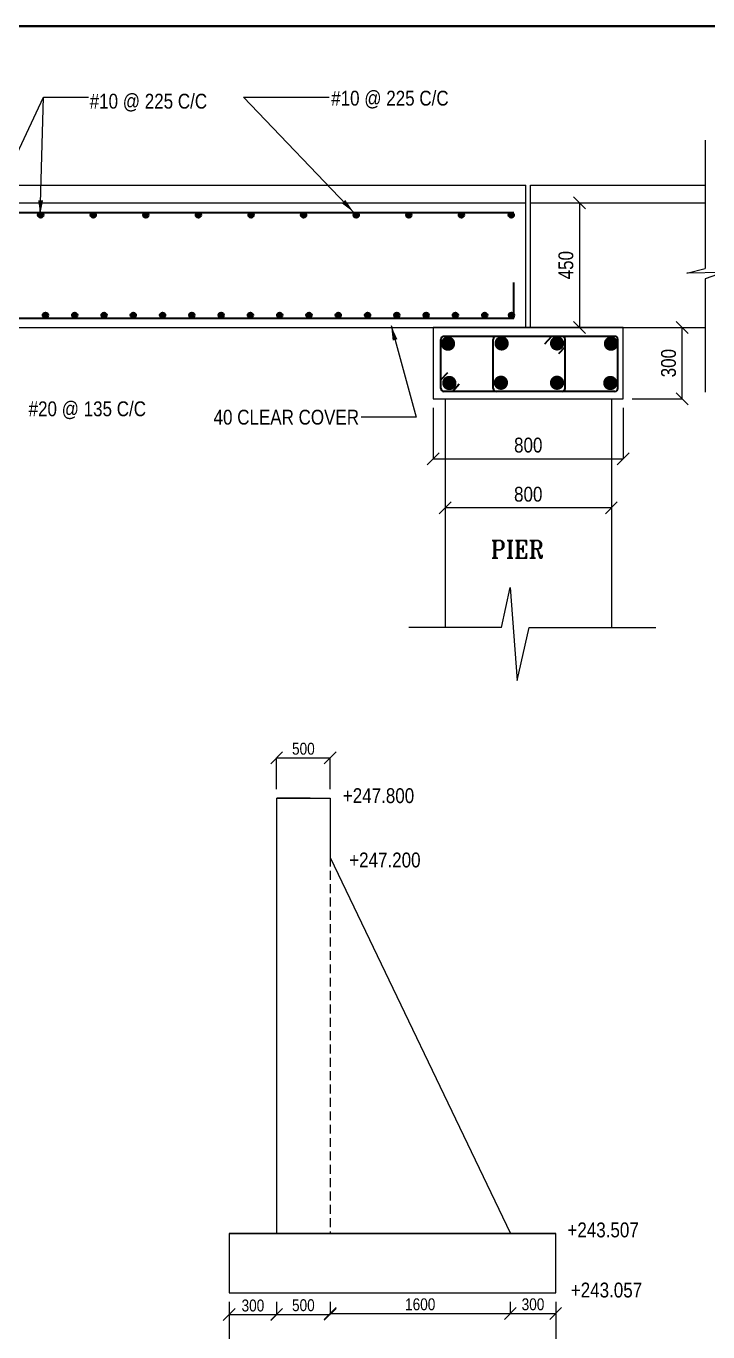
# Model space of a CAD drawing. Header units: millimetres. Extents: x 909709 to 971015, y -310804 to -265208.
# Drawn here: x 939047 to 950531, y -287199 to -265208 of the extents above; entities that cross this region are included whole.
import ezdxf

# ---------------------------------------------------------------- set-up
doc = ezdxf.new("R2010")
doc.units = ezdxf.units.MM
doc.header["$LTSCALE"] = 300
doc.header["$MEASUREMENT"] = 0
doc.linetypes.add('DASHED', pattern=[0.75, 0.5, -0.25])
for name, color, linetype, lineweight in [('DWG TEXT', 3, 'Continuous', 25), ('elevations', 7, 'Continuous', 25), ('MAIN', 7, 'Continuous', 25)]:
    doc.layers.add(name, color=color, linetype=linetype, lineweight=lineweight)
doc.layers.add('steel', color=7, linetype='Continuous')
doc.styles.add('ARIAL NARROW', font='ARIALN.TTF', dxfattribs={"height": 250})
doc.styles.add('arn', font='ARIALN.TTF')
doc.styles.add('ROMANT', font='romant')
doc.styles.get("Standard").update_dxf_attribs({"font": 'ARIALN.TTF', "height": 200})
doc.dimstyles.new('ISO-25', dxfattribs={"dimtxt": 200, "dimasz": 200, "dimexe": 1.25, "dimexo": 150, "dimgap": 50, "dimtad": 1, "dimdec": 1, "dimdsep": 46, "dimtxsty": 'Standard', "dimblk": 'OBLIQUE', "dimcen": 2.5, "dimdle": 1.25, "dimclrt": 256, "dimadec": 0, "dimazin": 0, "dimtfac": 1, "dimtdec": 1, "dimtmove": 0, "dimatfit": 3, "dimfxl": 1, "dimlwd": 15, "dimlwe": 13, "dimarcsym": 0})
doc.dimstyles.new('REIN FORCE 2', dxfattribs={"dimtxt": 250, "dimasz": 200, "dimexe": 1.25, "dimexo": 150, "dimgap": 100, "dimtad": 1, "dimdec": 1, "dimlfac": 0.5, "dimdsep": 46, "dimtxsty": 'ARIAL NARROW', "dimblk": 'OBLIQUE', "dimcen": 2.5, "dimdle": 1.25, "dimadec": 0, "dimazin": 0, "dimtfac": 1, "dimtdec": 1, "dimtmove": 0, "dimatfit": 3, "dimfxl": 1, "dimlwd": 15, "dimlwe": 13, "dimarcsym": 0})
doc.dimstyles.new('STANDARD$7', dxfattribs={"dimtxt": 2, "dimasz": 2, "dimexe": 1.25, "dimexo": 0.625, "dimtad": 1, "dimdec": 0, "dimlfac": 0.5, "dimdsep": 46, "dimtxsty": 'ARIAL NARROW', "dimcen": 2.5, "dimdle": 0.1, "dimse1": 1, "dimse2": 1, "dimadec": 0, "dimazin": 0, "dimtfac": 1, "dimtdec": 0, "dimtmove": 0, "dimatfit": 3, "dimfxl": 1, "dimtolj": 1, "dimtzin": 0, "dimarcsym": 0})

# ---------------------------------------------------------------- blocks, each defined once
blk = doc.blocks.new('_Oblique')
at = {"color": 0, "linetype": 'ByBlock', "lineweight": -2}
blk.add_line((-0.5, -0.5), (0.5, 0.5), dxfattribs=at)
blk = doc.blocks.new('*D43')
at = {"layer": 'Defpoints', "color": 0, "linetype": 'ByBlock', "transparency": 16777216}
for p in [(948387, -268184), (948367, -270284), (948387, -270284)]:
    blk.add_point(p, dxfattribs=at)
at = {"layer": 'MAIN', "color": 0, "linetype": 'ByBlock', "lineweight": 13, "transparency": 16777216}
for p, q in [((948237, -268184), (948366, -268184)), ((948237, -270284), (948366, -270284))]:
    blk.add_line(p, q, dxfattribs=at)
at = {"layer": 'MAIN', "color": 0, "linetype": 'Continuous', "lineweight": 15, "transparency": 16777216}
blk.add_line((948367, -268183), (948367, -270286), dxfattribs=at)
at = {"layer": 'MAIN', "color": 0, "linetype": 'ByBlock', "lineweight": 15, "transparency": 16777216, "xscale": 200, "yscale": 200, "zscale": 200}
for p, rotation in [((948367, -268184), 90), ((948367, -270284), 270)]:
    blk.add_blockref('_Oblique', p, dxfattribs=dict(at, rotation=rotation))
at = {"layer": 'MAIN', "color": 0, "linetype": 'ByBlock', "transparency": 16777216, "insert": (948140, -269234), "char_height": 250, "attachment_point": 5, "rotation": 90, "style": 'ARIAL NARROW'}
blk.add_mtext('450', dxfattribs=at)
blk = doc.blocks.new('*D61')
at = {"layer": 'Defpoints', "color": 0, "linetype": 'ByBlock', "transparency": 16777216}
for p in [(945905, -271484), (949105, -271484), (949105, -272494)]:
    blk.add_point(p, dxfattribs=at)
at = {"layer": 'MAIN', "color": 0, "linetype": 'ByBlock', "lineweight": 13, "transparency": 16777216}
for p, q in [((945905, -271634), (945905, -272495)), ((949105, -271634), (949105, -272495))]:
    blk.add_line(p, q, dxfattribs=at)
at = {"layer": 'MAIN', "color": 0, "linetype": 'Continuous', "lineweight": 15, "transparency": 16777216}
blk.add_line((945904, -272494), (949106, -272494), dxfattribs=at)
at = {"layer": 'MAIN', "color": 0, "linetype": 'ByBlock', "lineweight": 15, "transparency": 16777216, "xscale": 200, "yscale": 200, "zscale": 200, "rotation": 180}
blk.add_blockref('_Oblique', (945905, -272494), dxfattribs=at)
at = {"layer": 'MAIN', "color": 0, "linetype": 'ByBlock', "lineweight": 15, "transparency": 16777216, "xscale": 200, "yscale": 200, "zscale": 200}
blk.add_blockref('_Oblique', (949105, -272494), dxfattribs=at)
at = {"layer": 'MAIN', "color": 0, "linetype": 'ByBlock', "transparency": 16777216, "insert": (947505, -272266), "char_height": 250, "attachment_point": 5, "style": 'ARIAL NARROW'}
blk.add_mtext('800', dxfattribs=at)
blk = doc.blocks.new('*D62')
at = {"layer": 'Defpoints', "color": 0, "linetype": 'ByBlock', "transparency": 16777216}
for p in [(949105, -270284), (950096, -270284), (949105, -271484)]:
    blk.add_point(p, dxfattribs=at)
at = {"layer": 'MAIN', "color": 0, "linetype": 'ByBlock', "lineweight": 13, "transparency": 16777216}
for p, q in [((949255, -270284), (950097, -270284)), ((949255, -271484), (950097, -271484))]:
    blk.add_line(p, q, dxfattribs=at)
at = {"layer": 'MAIN', "color": 0, "linetype": 'Continuous', "lineweight": 15, "transparency": 16777216}
blk.add_line((950096, -271486), (950096, -270283), dxfattribs=at)
at = {"layer": 'MAIN', "color": 0, "linetype": 'ByBlock', "lineweight": 15, "transparency": 16777216, "xscale": 200, "yscale": 200, "zscale": 200}
for p, rotation in [((950096, -270284), 90), ((950096, -271484), 270)]:
    blk.add_blockref('_Oblique', p, dxfattribs=dict(at, rotation=rotation))
at = {"layer": 'MAIN', "color": 0, "linetype": 'ByBlock', "transparency": 16777216, "insert": (949869, -270884), "char_height": 250, "attachment_point": 5, "rotation": 90, "style": 'ARIAL NARROW'}
blk.add_mtext('300', dxfattribs=at)
blk = doc.blocks.new('*D65')
at = {"layer": 'Defpoints', "color": 0, "linetype": 'ByBlock', "transparency": 16777216}
for p in [(946105, -273034), (948905, -273034), (946105, -273321)]:
    blk.add_point(p, dxfattribs=at)
at = {"layer": 'MAIN', "color": 0, "linetype": 'Continuous', "lineweight": 15, "transparency": 16777216}
blk.add_line((948906, -273321), (946104, -273321), dxfattribs=at)
at = {"layer": 'MAIN', "color": 0, "linetype": 'ByBlock', "lineweight": 13, "transparency": 16777216}
for p, q in [((946105, -273184), (946105, -273322)), ((948905, -273184), (948905, -273322))]:
    blk.add_line(p, q, dxfattribs=at)
at = {"layer": 'MAIN', "color": 0, "linetype": 'ByBlock', "lineweight": 15, "transparency": 16777216, "xscale": 200, "yscale": 200, "zscale": 200, "rotation": 180}
blk.add_blockref('_Oblique', (946105, -273321), dxfattribs=at)
at = {"layer": 'MAIN', "color": 0, "linetype": 'ByBlock', "lineweight": 15, "transparency": 16777216, "xscale": 200, "yscale": 200, "zscale": 200}
blk.add_blockref('_Oblique', (948905, -273321), dxfattribs=at)
at = {"layer": 'MAIN', "color": 0, "linetype": 'ByBlock', "transparency": 16777216, "insert": (947505, -273093), "char_height": 250, "attachment_point": 5, "style": 'ARIAL NARROW'}
blk.add_mtext('800', dxfattribs=at)
blk = doc.blocks.new('*D94')
at = {"layer": 'Defpoints', "color": 0, "linetype": 'ByBlock', "transparency": 16777216}
for p in [(944167, -277531), (943267, -278210), (944167, -278210)]:
    blk.add_point(p, dxfattribs=at)
at = {"layer": 'DWG TEXT', "color": 0, "linetype": 'Continuous', "lineweight": 15, "transparency": 16777216}
blk.add_line((943266, -277531), (944169, -277531), dxfattribs=at)
at = {"layer": 'DWG TEXT', "color": 0, "linetype": 'ByBlock', "lineweight": 13, "transparency": 16777216}
for p, q in [((943267, -278060), (943267, -277530)), ((944167, -278060), (944167, -277530))]:
    blk.add_line(p, q, dxfattribs=at)
at = {"layer": 'DWG TEXT', "color": 0, "linetype": 'ByBlock', "lineweight": 15, "transparency": 16777216, "xscale": 200, "yscale": 200, "zscale": 200, "rotation": 180}
blk.add_blockref('_Oblique', (943267, -277531), dxfattribs=at)
at = {"layer": 'DWG TEXT', "color": 0, "linetype": 'ByBlock', "lineweight": 15, "transparency": 16777216, "xscale": 200, "yscale": 200, "zscale": 200}
blk.add_blockref('_Oblique', (944167, -277531), dxfattribs=at)
at = {"layer": 'DWG TEXT', "linetype": 'ByBlock', "transparency": 16777216, "insert": (943717, -277379), "char_height": 200, "attachment_point": 5}
blk.add_mtext('500', dxfattribs=at)
blk = doc.blocks.new('*D95')
at = {"layer": 'Defpoints', "color": 0, "linetype": 'ByBlock', "transparency": 16777216}
for p in [(942467, -286543), (947967, -286543), (947967, -287901)]:
    blk.add_point(p, dxfattribs=at)
at = {"layer": 'DWG TEXT', "color": 0, "linetype": 'ByBlock', "lineweight": 13, "transparency": 16777216}
for p, q in [((942467, -286693), (942467, -287902)), ((947967, -286693), (947967, -287902))]:
    blk.add_line(p, q, dxfattribs=at)
at = {"layer": 'DWG TEXT', "color": 0, "linetype": 'Continuous', "lineweight": 15, "transparency": 16777216}
blk.add_line((942466, -287901), (947969, -287901), dxfattribs=at)
at = {"layer": 'DWG TEXT', "color": 0, "linetype": 'ByBlock', "lineweight": 15, "transparency": 16777216, "xscale": 200, "yscale": 200, "zscale": 200, "rotation": 180}
blk.add_blockref('_Oblique', (942467, -287901), dxfattribs=at)
at = {"layer": 'DWG TEXT', "color": 0, "linetype": 'ByBlock', "lineweight": 15, "transparency": 16777216, "xscale": 200, "yscale": 200, "zscale": 200}
blk.add_blockref('_Oblique', (947967, -287901), dxfattribs=at)
at = {"layer": 'DWG TEXT', "linetype": 'ByBlock', "transparency": 16777216, "insert": (945217, -287749), "char_height": 200, "attachment_point": 5}
blk.add_mtext('2700', dxfattribs=at)
blk = doc.blocks.new('*D96')
at = {"layer": 'Defpoints', "color": 0, "linetype": 'ByBlock', "transparency": 16777216}
for p in [(942467, -286543), (943267, -286543), (943267, -286908)]:
    blk.add_point(p, dxfattribs=at)
at = {"layer": 'DWG TEXT', "color": 0, "linetype": 'ByBlock', "lineweight": 13, "transparency": 16777216}
for p, q in [((942467, -286693), (942467, -286910)), ((943267, -286693), (943267, -286910))]:
    blk.add_line(p, q, dxfattribs=at)
at = {"layer": 'DWG TEXT', "color": 0, "linetype": 'Continuous', "lineweight": 15, "transparency": 16777216}
blk.add_line((942466, -286908), (943269, -286908), dxfattribs=at)
at = {"layer": 'DWG TEXT', "color": 0, "linetype": 'ByBlock', "lineweight": 15, "transparency": 16777216, "xscale": 200, "yscale": 200, "zscale": 200, "rotation": 180}
blk.add_blockref('_Oblique', (942467, -286908), dxfattribs=at)
at = {"layer": 'DWG TEXT', "color": 0, "linetype": 'ByBlock', "lineweight": 15, "transparency": 16777216, "xscale": 200, "yscale": 200, "zscale": 200}
blk.add_blockref('_Oblique', (943267, -286908), dxfattribs=at)
at = {"layer": 'DWG TEXT', "linetype": 'ByBlock', "transparency": 16777216, "insert": (942867, -286756), "char_height": 200, "attachment_point": 5}
blk.add_mtext('300', dxfattribs=at)
blk = doc.blocks.new('*D97')
at = {"layer": 'Defpoints', "color": 0, "linetype": 'ByBlock', "transparency": 16777216}
for p in [(947203, -286543), (947967, -286543), (947967, -286888)]:
    blk.add_point(p, dxfattribs=at)
at = {"layer": 'DWG TEXT', "color": 0, "linetype": 'ByBlock', "lineweight": 13, "transparency": 16777216}
for p, q in [((947203, -286693), (947203, -286889)), ((947967, -286693), (947967, -286889))]:
    blk.add_line(p, q, dxfattribs=at)
at = {"layer": 'DWG TEXT', "color": 0, "linetype": 'Continuous', "lineweight": 15, "transparency": 16777216}
blk.add_line((947202, -286888), (947969, -286888), dxfattribs=at)
at = {"layer": 'DWG TEXT', "color": 0, "linetype": 'ByBlock', "lineweight": 15, "transparency": 16777216, "xscale": 200, "yscale": 200, "zscale": 200, "rotation": 180}
blk.add_blockref('_Oblique', (947203, -286888), dxfattribs=at)
at = {"layer": 'DWG TEXT', "color": 0, "linetype": 'ByBlock', "lineweight": 15, "transparency": 16777216, "xscale": 200, "yscale": 200, "zscale": 200}
blk.add_blockref('_Oblique', (947967, -286888), dxfattribs=at)
at = {"layer": 'DWG TEXT', "linetype": 'ByBlock', "transparency": 16777216, "insert": (947585, -286736), "char_height": 200, "attachment_point": 5}
blk.add_mtext('300', dxfattribs=at)
blk = doc.blocks.new('*D98')
at = {"layer": 'Defpoints', "color": 0, "linetype": 'ByBlock', "transparency": 16777216}
for p in [(943267, -286543), (944167, -286543), (944167, -286904)]:
    blk.add_point(p, dxfattribs=at)
at = {"layer": 'DWG TEXT', "color": 0, "linetype": 'ByBlock', "lineweight": 13, "transparency": 16777216}
for p, q in [((943267, -286693), (943267, -286905)), ((944167, -286693), (944167, -286905))]:
    blk.add_line(p, q, dxfattribs=at)
at = {"layer": 'DWG TEXT', "color": 0, "linetype": 'Continuous', "lineweight": 15, "transparency": 16777216}
blk.add_line((943266, -286904), (944169, -286904), dxfattribs=at)
at = {"layer": 'DWG TEXT', "color": 0, "linetype": 'ByBlock', "lineweight": 15, "transparency": 16777216, "xscale": 200, "yscale": 200, "zscale": 200, "rotation": 180}
blk.add_blockref('_Oblique', (943267, -286904), dxfattribs=at)
at = {"layer": 'DWG TEXT', "color": 0, "linetype": 'ByBlock', "lineweight": 15, "transparency": 16777216, "xscale": 200, "yscale": 200, "zscale": 200}
blk.add_blockref('_Oblique', (944167, -286904), dxfattribs=at)
at = {"layer": 'DWG TEXT', "linetype": 'ByBlock', "transparency": 16777216, "insert": (943717, -286751), "char_height": 200, "attachment_point": 5}
blk.add_mtext('500', dxfattribs=at)
blk = doc.blocks.new('*D99')
at = {"layer": 'Defpoints', "color": 0, "linetype": 'ByBlock', "transparency": 16777216}
for p in [(944167, -286543), (947203, -286543), (947203, -286888)]:
    blk.add_point(p, dxfattribs=at)
at = {"layer": 'DWG TEXT', "color": 0, "linetype": 'ByBlock', "lineweight": 13, "transparency": 16777216}
for p, q in [((944167, -286693), (944167, -286889)), ((947203, -286693), (947203, -286889))]:
    blk.add_line(p, q, dxfattribs=at)
at = {"layer": 'DWG TEXT', "color": 0, "linetype": 'Continuous', "lineweight": 15, "transparency": 16777216}
blk.add_line((944166, -286888), (947205, -286888), dxfattribs=at)
at = {"layer": 'DWG TEXT', "color": 0, "linetype": 'ByBlock', "lineweight": 15, "transparency": 16777216, "xscale": 200, "yscale": 200, "zscale": 200, "rotation": 180}
blk.add_blockref('_Oblique', (944167, -286888), dxfattribs=at)
at = {"layer": 'DWG TEXT', "color": 0, "linetype": 'ByBlock', "lineweight": 15, "transparency": 16777216, "xscale": 200, "yscale": 200, "zscale": 200}
blk.add_blockref('_Oblique', (947203, -286888), dxfattribs=at)
at = {"layer": 'DWG TEXT', "linetype": 'ByBlock', "transparency": 16777216, "insert": (945685, -286736), "char_height": 200, "attachment_point": 5}
blk.add_mtext('1600', dxfattribs=at)

msp = doc.modelspace()

# ---------------------------------------------------------------- hatches: boundary and pattern name
at = {"layer": 'steel', "linetype": 'ByBlock', "lineweight": 35}
for points in [[(939336.93, -268390.73), (939336.93, -268390.5, 0.41348564), (939291.93, -268345.61, 1), (939291.93, -268435.61, 0.41348564)], [(939336.93, -268390.73), (939336.93, -268390.5, 0.41348564), (939291.93, -268345.61, 1), (939291.93, -268435.61, 0.41348564)], [(940222.81, -268390.73), (940222.81, -268390.5, 0.41348564), (940177.81, -268345.61, 1), (940177.81, -268435.61, 0.41348564)], [(940222.81, -268390.73), (940222.81, -268390.5, 0.41348564), (940177.81, -268345.61, 1), (940177.81, -268435.61, 0.41348564)], [(941108.68, -268390.73), (941108.68, -268390.5, 0.41348564), (941063.68, -268345.61, 1), (941063.68, -268435.61, 0.41348564)], [(941108.68, -268390.73), (941108.68, -268390.5, 0.41348564), (941063.68, -268345.61, 1), (941063.68, -268435.61, 0.41348564)], [(941994.56, -268390.73), (941994.56, -268390.5, 0.41348564), (941949.56, -268345.61, 1), (941949.56, -268435.61, 0.41348564)], [(941994.56, -268390.73), (941994.56, -268390.5, 0.41348564), (941949.56, -268345.61, 1), (941949.56, -268435.61, 0.41348564)], [(942880.44, -268390.73), (942880.44, -268390.5, 0.41348564), (942835.44, -268345.61, 1), (942835.44, -268435.61, 0.41348564)], [(942880.44, -268390.73), (942880.44, -268390.5, 0.41348564), (942835.44, -268345.61, 1), (942835.44, -268435.61, 0.41348564)], [(943766.32, -268390.73), (943766.32, -268390.5, 0.41348564), (943721.32, -268345.61, 1), (943721.32, -268435.61, 0.41348564)], [(943766.32, -268390.73), (943766.32, -268390.5, 0.41348564), (943721.32, -268345.61, 1), (943721.32, -268435.61, 0.41348564)], [(944652.19, -268390.73), (944652.19, -268390.5, 0.41348564), (944607.19, -268345.61, 1), (944607.19, -268435.61, 0.41348564)], [(944652.19, -268390.73), (944652.19, -268390.5, 0.41348564), (944607.19, -268345.61, 1), (944607.19, -268435.61, 0.41348564)], [(945538.07, -268390.73), (945538.07, -268390.5, 0.41348564), (945493.07, -268345.61, 1), (945493.07, -268435.61, 0.41348564)], [(945538.07, -268390.73), (945538.07, -268390.5, 0.41348564), (945493.07, -268345.61, 1), (945493.07, -268435.61, 0.41348564)], [(946423.95, -268390.73), (946423.95, -268390.5, 0.41348564), (946378.95, -268345.61, 1), (946378.95, -268435.61, 0.41348564)], [(946423.95, -268390.73), (946423.95, -268390.5, 0.41348564), (946378.95, -268345.61, 1), (946378.95, -268435.61, 0.41348564)], [(947263.33, -268390.73), (947263.33, -268390.5, 0.41348564), (947218.33, -268345.61, 1), (947218.33, -268435.61, 0.41348564)], [(947263.33, -268390.73), (947263.33, -268390.5, 0.41348564), (947218.33, -268345.61, 1), (947218.33, -268435.61, 0.41348564)], [(939417.46, -270077.88), (939417.46, -270078.11, -0.41348564), (939372.46, -270122.99, -1), (939372.46, -270032.99, -0.41348564)], [(939417.46, -270077.88), (939417.46, -270078.11, -0.41348564), (939372.46, -270122.99, -1), (939372.46, -270032.99, -0.41348564)], [(939910.74, -270077.88), (939910.74, -270078.11, -0.41348564), (939865.74, -270122.99, -1), (939865.74, -270032.99, -0.41348564)], [(939910.74, -270077.88), (939910.74, -270078.11, -0.41348564), (939865.74, -270122.99, -1), (939865.74, -270032.99, -0.41348564)], [(940404.01, -270077.88), (940404.01, -270078.11, -0.41348564), (940359.01, -270122.99, -1), (940359.01, -270032.99, -0.41348564)], [(940404.01, -270077.88), (940404.01, -270078.11, -0.41348564), (940359.01, -270122.99, -1), (940359.01, -270032.99, -0.41348564)], [(940897.28, -270077.88), (940897.28, -270078.11, -0.41348564), (940852.28, -270122.99, -1), (940852.28, -270032.99, -0.41348564)], [(940897.28, -270077.88), (940897.28, -270078.11, -0.41348564), (940852.28, -270122.99, -1), (940852.28, -270032.99, -0.41348564)], [(941390.55, -270077.88), (941390.55, -270078.11, -0.41348564), (941345.55, -270122.99, -1), (941345.55, -270032.99, -0.41348564)], [(941390.55, -270077.88), (941390.55, -270078.11, -0.41348564), (941345.55, -270122.99, -1), (941345.55, -270032.99, -0.41348564)], [(941883.83, -270077.88), (941883.83, -270078.11, -0.41348564), (941838.83, -270122.99, -1), (941838.83, -270032.99, -0.41348564)], [(941883.83, -270077.88), (941883.83, -270078.11, -0.41348564), (941838.83, -270122.99, -1), (941838.83, -270032.99, -0.41348564)], [(941883.83, -270077.88), (941883.83, -270078.11, -0.41348564), (941838.83, -270122.99, -1), (941838.83, -270032.99, -0.41348564)], [(941883.83, -270077.88), (941883.83, -270078.11, -0.41348564), (941838.83, -270122.99, -1), (941838.83, -270032.99, -0.41348564)], [(942377.1, -270077.88), (942377.1, -270078.11, -0.41348564), (942332.1, -270122.99, -1), (942332.1, -270032.99, -0.41348564)], [(942377.1, -270077.88), (942377.1, -270078.11, -0.41348564), (942332.1, -270122.99, -1), (942332.1, -270032.99, -0.41348564)], [(942870.37, -270077.88), (942870.37, -270078.11, -0.41348564), (942825.37, -270122.99, -1), (942825.37, -270032.99, -0.41348564)], [(942870.37, -270077.88), (942870.37, -270078.11, -0.41348564), (942825.37, -270122.99, -1), (942825.37, -270032.99, -0.41348564)], [(943363.64, -270077.88), (943363.64, -270078.11, -0.41348564), (943318.64, -270122.99, -1), (943318.64, -270032.99, -0.41348564)], [(943363.64, -270077.88), (943363.64, -270078.11, -0.41348564), (943318.64, -270122.99, -1), (943318.64, -270032.99, -0.41348564)], [(943856.92, -270077.88), (943856.92, -270078.11, -0.41348564), (943811.92, -270122.99, -1), (943811.92, -270032.99, -0.41348564)], [(943856.92, -270077.88), (943856.92, -270078.11, -0.41348564), (943811.92, -270122.99, -1), (943811.92, -270032.99, -0.41348564)], [(944350.19, -270077.88), (944350.19, -270078.11, -0.41348564), (944305.19, -270122.99, -1), (944305.19, -270032.99, -0.41348564)], [(944350.19, -270077.88), (944350.19, -270078.11, -0.41348564), (944305.19, -270122.99, -1), (944305.19, -270032.99, -0.41348564)], [(944843.46, -270077.88), (944843.46, -270078.11, -0.41348564), (944798.46, -270122.99, -1), (944798.46, -270032.99, -0.41348564)], [(944843.46, -270077.88), (944843.46, -270078.11, -0.41348564), (944798.46, -270122.99, -1), (944798.46, -270032.99, -0.41348564)], [(945336.74, -270077.88), (945336.74, -270078.11, -0.41348564), (945291.74, -270122.99, -1), (945291.74, -270032.99, -0.41348564)], [(945336.74, -270077.88), (945336.74, -270078.11, -0.41348564), (945291.74, -270122.99, -1), (945291.74, -270032.99, -0.41348564)], [(945336.74, -270077.88), (945336.74, -270078.11, -0.41348564), (945291.74, -270122.99, -1), (945291.74, -270032.99, -0.41348564)], [(945336.74, -270077.88), (945336.74, -270078.11, -0.41348564), (945291.74, -270122.99, -1), (945291.74, -270032.99, -0.41348564)], [(945830.01, -270077.88), (945830.01, -270078.11, -0.41348564), (945785.01, -270122.99, -1), (945785.01, -270032.99, -0.41348564)], [(945830.01, -270077.88), (945830.01, -270078.11, -0.41348564), (945785.01, -270122.99, -1), (945785.01, -270032.99, -0.41348564)], [(946323.28, -270077.88), (946323.28, -270078.11, -0.41348564), (946278.28, -270122.99, -1), (946278.28, -270032.99, -0.41348564)], [(946323.28, -270077.88), (946323.28, -270078.11, -0.41348564), (946278.28, -270122.99, -1), (946278.28, -270032.99, -0.41348564)], [(946816.55, -270077.88), (946816.55, -270078.11, -0.41348564), (946771.55, -270122.99, -1), (946771.55, -270032.99, -0.41348564)], [(946816.55, -270077.88), (946816.55, -270078.11, -0.41348564), (946771.55, -270122.99, -1), (946771.55, -270032.99, -0.41348564)], [(947267.37, -270077.88), (947267.37, -270078.11, -0.41348564), (947222.37, -270122.99, -1), (947222.37, -270032.99, -0.41348564)], [(947267.37, -270077.88), (947267.37, -270078.11, -0.41348564), (947222.37, -270122.99, -1), (947222.37, -270032.99, -0.41348564)]]:
    msp.add_hatch(color=0, dxfattribs=at).paths.add_polyline_path(points)

# ---------------------------------------------------------------- linework, layer by layer
at = {"layer": 'DWG TEXT', "color": 0, "linetype": 'ByBlock'}
for p, q in [((943267.5, -285543.27), (943267.5, -278209.75)), ((943830.39, -278209.75), (943267.5, -278209.75)), ((943267.5, -278209.75), (944167.5, -278209.75)), ((944167.5, -278209.75), (944167.5, -279209.75)), ((944167.5, -279209.75), (944167.5, -279209.75)), ((944167.5, -279209.75), (947203.32, -285543.27)), ((947967.43, -285543.27), (942467.5, -285543.27)), ((942467.5, -285543.27), (942467.5, -286543.27)), ((942467.5, -285543.27), (942967.5, -285543.27)), ((942967.5, -285543.27), (942467.5, -285543.27)), ((942467.5, -285543.27), (942967.5, -285543.27)), ((942467.5, -285543.27), (942467.5, -285543.27)), ((942467.5, -285543.27), (942467.5, -285543.27)), ((942467.5, -285543.27), (947967.43, -285543.27)), ((942467.5, -285543.27), (943267.5, -285543.27)), ((942967.5, -285543.27), (942967.5, -285543.27)), ((943267.5, -285543.27), (943267.5, -285543.27)), ((947967.43, -286043.27), (947967.43, -285543.27)), ((947967.43, -286543.27), (947967.43, -286043.27)), ((942467.5, -286543.27), (947967.43, -286543.27))]:
    msp.add_line(p, q, dxfattribs=at)
at = {"layer": 'DWG TEXT', "color": 0, "linetype": 'DASHED'}
msp.add_line((944167.5, -279209.75), (944167.5, -285543.27), dxfattribs=at)
at = {"layer": 'MAIN', "color": 0, "lineweight": 40}
msp.add_line((909708.72, -265208.01), (971014.76, -265208.01), dxfattribs=at)
at = {"layer": 'MAIN', "color": 0, "lineweight": 9}
for p, q in [((950482.57, -267126.22), (950482.57, -269288.22)), ((950179.09, -269366.51), (950482.57, -269288.22)), ((950785.97, -269358), (950179.09, -269366.51)), ((950785.97, -269358.34), (950482.4, -269464.61)), ((950482.4, -269464.61), (950482.48, -271371.4)), ((947056.01, -275334.76), (947198.11, -274663.67)), ((947198.11, -274663.67), (947318.42, -276229.85)), ((947056.01, -275334.76), (945493.49, -275334.76)), ((947318.42, -276229.85), (947523.11, -275334.76)), ((947523.11, -275334.76), (949651.95, -275334.76))]:
    msp.add_line(p, q, dxfattribs=at)
at = {"layer": 'MAIN', "color": 0, "linetype": 'ByBlock', "lineweight": 18}
for p, q in [((925360.83, -267884.3), (947464.83, -267884.3)), ((947464.83, -270284.3), (947464.83, -267884.3)), ((947544.83, -267884.3), (950482.57, -267884.3)), ((947544.83, -270284.3), (947544.83, -267884.3)), ((925360.83, -268184.3), (947464.83, -268184.3)), ((947544.83, -268184.3), (950482.57, -268184.3)), ((925264.83, -270284.3), (950482.43, -270284.3)), ((949104.83, -270284.3), (945904.83, -270284.3)), ((945904.83, -270284.3), (945904.83, -271484.3)), ((949104.83, -271484.3), (949104.83, -270284.3)), ((945904.83, -271484.3), (949104.83, -271484.3)), ((946104.83, -271484.3), (946104.83, -275334.76)), ((948904.83, -271484.21), (948904.83, -275334.76))]:
    msp.add_line(p, q, dxfattribs=at)
at = {"layer": 'MAIN', "color": 0, "linetype": 'ByBlock'}
msp.add_line((925264.83, -270284.3), (950482.43, -270284.3), dxfattribs=at)
for p in [(939290.32, -268344.3), (940176.2, -268344.3), (941062.08, -268344.3), (941947.96, -268344.3), (942833.83, -268344.3), (943719.71, -268344.3), (944605.59, -268344.3), (945491.47, -268344.3), (946377.34, -268344.3), (939375.06, -270124.3), (939504.13, -270124.3), (940282.36, -270124.3), (940854.88, -270124.3), (941762.18, -270124.3), (941841.43, -270124.3), (942748.73, -270124.3), (943321.25, -270124.3), (943450.31, -270124.3), (944307.79, -270124.3), (945215.09, -270124.3), (945294.34, -270124.3), (946201.64, -270124.3), (946774.16, -270124.3), (946903.22, -270124.3)]:
    msp.add_point(p, dxfattribs=at)
at = {"layer": 'steel', "color": 0, "linetype": 'ByBlock', "lineweight": 35}
for p, q in [((925560.83, -268344.3), (947264.83, -268344.3)), ((947264.83, -270124.3), (947264.83, -269524.3)), ((925560.83, -270124.3), (947264.83, -270124.3)), ((946033.03, -271310), (946033.03, -270484)), ((948964.13, -270434), (946083.03, -270434)), ((946913.84, -271310), (946913.84, -270484)), ((947897.93, -270434), (947781.45, -270564.99)), ((948126.24, -271310), (948126.24, -270484)), ((949014.13, -271310), (949014.13, -270484)), ((948126.24, -270611.54), (948013.19, -270725.48)), ((946033.03, -271163.65), (946152.58, -271043.17)), ((948964.13, -271360), (946083.03, -271360)), ((946230.84, -271360), (946343.33, -271233.52))]:
    msp.add_line(p, q, dxfattribs=at)
at = {"layer": 'steel', "color": 0, "linetype": 'ByBlock', "lineweight": 35, "const_width": 120}
for points in [[(946093.24, -270556.12, -1), (946213.24, -270556.12, -1)], [(946996.51, -270551.62, -1), (947116.51, -270551.62, -1)], [(948050.64, -270551.62, 1), (947930.64, -270551.62, 1)], [(948839.34, -270556.12, -1), (948959.34, -270556.12, -1)], [(946115.3, -271218.72, -1), (946235.3, -271218.72, -1)], [(946984.51, -271214.22, -1), (947104.51, -271214.22, -1)], [(948049.71, -271214.22, 1), (947929.71, -271214.22, 1)], [(948827.34, -271218.72, -1), (948947.34, -271218.72, -1)]]:
    msp.add_lwpolyline(points, format="xyb", close=True, dxfattribs=at)
at = {"layer": 'steel', "color": 0, "linetype": 'ByBlock', "lineweight": 35}
for centre in [(939291.93, -268390.61), (939291.93, -268390.61), (940177.81, -268390.61), (940177.81, -268390.61), (941063.68, -268390.61), (941063.68, -268390.61), (941949.56, -268390.61), (941949.56, -268390.61), (942835.44, -268390.61), (942835.44, -268390.61), (943721.32, -268390.61), (943721.32, -268390.61), (944607.19, -268390.61), (944607.19, -268390.61), (945493.07, -268390.61), (945493.07, -268390.61), (946378.95, -268390.61), (946378.95, -268390.61), (947218.33, -268390.61), (947218.33, -268390.61), (939372.46, -270077.99), (939372.46, -270077.99), (939865.74, -270077.99), (939865.74, -270077.99), (940359.01, -270077.99), (940359.01, -270077.99), (940852.28, -270077.99), (940852.28, -270077.99), (941345.55, -270077.99), (941345.55, -270077.99), (941838.83, -270077.99), (941838.83, -270077.99), (941838.83, -270077.99), (941838.83, -270077.99), (942332.1, -270077.99), (942332.1, -270077.99), (942825.37, -270077.99), (942825.37, -270077.99), (943318.64, -270077.99), (943318.64, -270077.99), (943811.92, -270077.99), (943811.92, -270077.99), (944305.19, -270077.99), (944305.19, -270077.99), (944798.46, -270077.99), (944798.46, -270077.99), (945291.74, -270077.99), (945291.74, -270077.99), (945291.74, -270077.99), (945291.74, -270077.99), (945785.01, -270077.99), (945785.01, -270077.99), (946278.28, -270077.99), (946278.28, -270077.99), (946771.55, -270077.99), (946771.55, -270077.99), (947222.37, -270077.99), (947222.37, -270077.99)]:
    msp.add_circle(centre, 45, dxfattribs=at)
for centre, start, end in [((946083.03, -270484), 90, 180), ((946963.84, -270484), 90, 180), ((948076.24, -270484), 0, 90), ((948964.13, -270484), 0, 90), ((946083.03, -271310), 180, 270), ((946963.84, -271310), 180, 270), ((948076.24, -271310), 270, 0), ((948964.13, -271310), 270, 0)]:
    msp.add_arc(centre, 50, start, end, dxfattribs=at)

# ---------------------------------------------------------------- texts
at = {"color": 0, "style": 'ROMANT', "width": 0.9}
msp.add_text('PIER', height=300, dxfattribs=at).set_placement((946874.37, -274171.22))
at = {"layer": 'DWG TEXT', "color": 0, "lineweight": 9, "style": 'ARIAL NARROW'}
for s, p in [(' #10 @ 225 C/C', (944105.89, -266546.62)), (' #10 @ 225 C/C', (940037.99, -266597.38)), ('#20 @ 135 C/C', (939088.45, -271778.19)), ('40 CLEAR COVER', (942204.36, -271918.95))]:
    msp.add_text(s, height=250, dxfattribs=at).set_placement(p)
at = {"layer": 'elevations', "color": 0, "linetype": 'ByBlock', "char_height": 250, "width": 2930.8252, "attachment_point": 1, "style": 'ARIAL NARROW'}
for s, insert in [('+247.800', (944381.41, -278043.29)), ('+247.200', (944488.54, -279126.63)), ('+243.507', (948164.58, -285356.71)), ('+243.057', (948221.54, -286369.53))]:
    msp.add_mtext(s, dxfattribs=dict(at, insert=insert))

# ---------------------------------------------------------------- dimensions: what is measured, and where the dimension line sits
at = {"layer": 'DWG TEXT', "color": 0, "linetype": 'ByBlock'}
for base, p1, p2, text, picture, middle in [((944167.5, -277530.77), (943267.5, -278209.75), (944167.5, -278209.75), '500', '*D94', (943717.5, -277378.66)), ((947967.43, -287900.98), (942467.5, -286543.27), (947967.43, -286543.27), '2700', '*D95', (945217.46, -287748.86)), ((943267.5, -286908.27), (942467.5, -286543.27), (943267.5, -286543.27), '300', '*D96', (942867.5, -286756.16)), ((944167.5, -286903.52), (943267.5, -286543.27), (944167.5, -286543.27), '500', '*D98', (943717.5, -286751.41)), ((947203.32, -286888.17), (944167.5, -286543.27), (947203.32, -286543.27), '1600', '*D99', (945685.41, -286736.06)), ((947967.43, -286888.17), (947203.32, -286543.27), (947967.43, -286543.27), '300', '*D97', (947585.38, -286736.06))]:
    dim = msp.add_linear_dim(base=base, p1=p1, p2=p2, text=text, dimstyle='ISO-25', dxfattribs=at)
    dim.commit()
    dim.dimension.update_dxf_attribs({"geometry": picture, "text_midpoint": middle})
at = {"layer": 'MAIN', "color": 0, "linetype": 'ByBlock'}
dim = msp.add_linear_dim(base=(948367.35, -270284.3), p1=(948386.62, -268184.3), p2=(948386.62, -270284.3), angle=90, text='450', dimstyle='REIN FORCE 2', dxfattribs=at)
dim.commit()
dim.dimension.update_dxf_attribs({"geometry": '*D43', "text_midpoint": (948139.7, -269234.3)})
dim = msp.add_linear_dim(base=(950096.22, -270284.3), p1=(949104.83, -271484.3), p2=(949104.83, -270284.3), angle=90, text='300', dimstyle='REIN FORCE 2', dxfattribs=at)
dim.commit()
dim.dimension.update_dxf_attribs({"geometry": '*D62', "text_midpoint": (950096.22, -270884.3), "dimtype": 161})
dim = msp.add_aligned_dim(p1=(945904.83, -271484.3), p2=(949104.83, -271484.3), distance=-1009.42, text='800', dimstyle='REIN FORCE 2', dxfattribs=at)
dim.commit()
dim.dimension.update_dxf_attribs({"geometry": '*D61', "text_midpoint": (947504.83, -272266.08)})
dim = msp.add_linear_dim(base=(946104.83, -273320.72), p1=(948904.83, -273034.14), p2=(946104.83, -273034.14), text='800', dimstyle='REIN FORCE 2', dxfattribs=at)
dim.commit()
dim.dimension.update_dxf_attribs({"geometry": '*D65', "text_midpoint": (947504.83, -273093.08)})

# ---------------------------------------------------------------- leaders
at = {"layer": 'MAIN', "color": 0, "lineweight": 9}
for points in [[(938406.05, -268390.61), (939341.03, -266402.69)], [(939284.06, -268390.61), (939341.03, -266402.69), (940099.49, -266402.69)], [(944566.13, -268344.3), (942711.33, -266402.69), (944152.14, -266402.69)], [(945194.67, -270250.91), (945616.58, -271792.3), (944692.5, -271792.3)]]:
    msp.add_leader(points, dimstyle='STANDARD$7', override={"dimtxt": 300, "dimasz": 250, "dimexe": 0.18, "dimexo": 0.0625, "dimgap": 0.09, "dimtad": 0, "dimtoh": 1, "dimlfac": 1, "dimzin": 0, "dimtxsty": 'arn', "dimcen": 0.09, "dimdle": 200, "dimtdec": 4, "dimtofl": 0}, dxfattribs=at)

doc.saveas('drawing.dxf')
